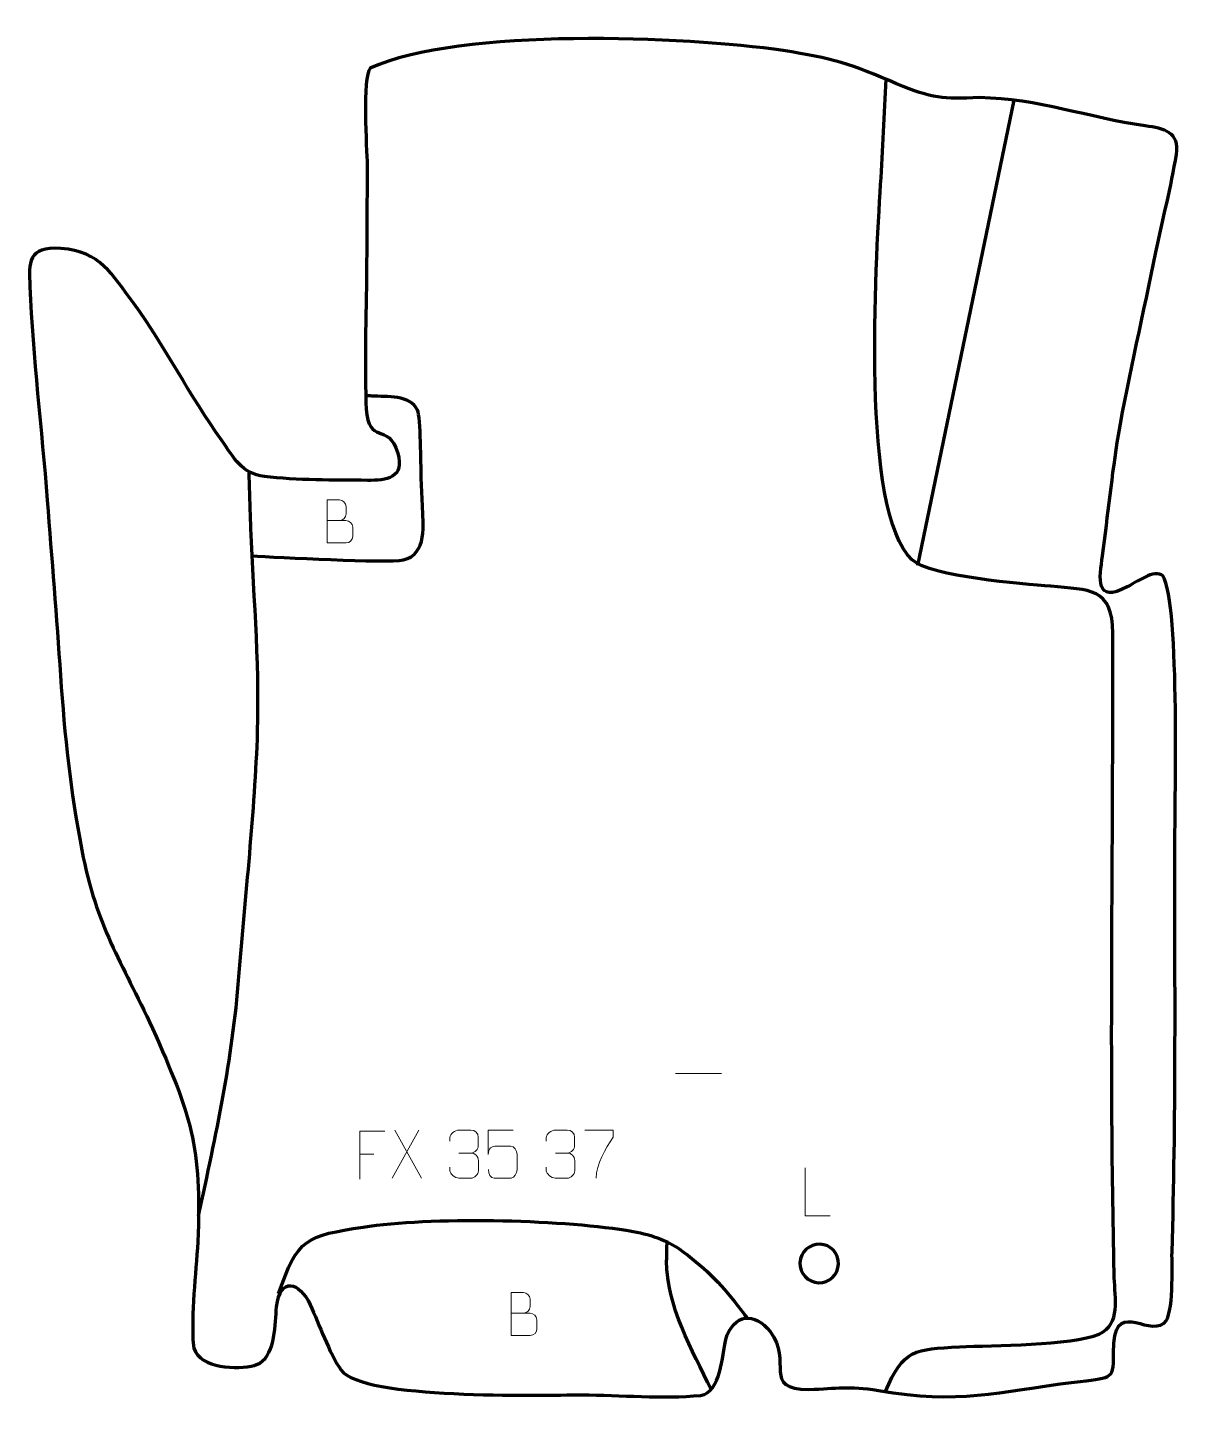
# Model space of a CAD drawing. Header units: millimetres. Extents: x 979 to 1577, y 0 to 714.
import ezdxf

# ---------------------------------------------------------------- set-up
doc = ezdxf.new("R2010")
doc.units = ezdxf.units.MM
doc.header["$MEASUREMENT"] = 0
doc.layers.add('layer 2', color=7, linetype='Continuous')
doc.layers.add('layer 3', color=7, linetype='Continuous')

msp = doc.modelspace()

# ---------------------------------------------------------------- linework, layer by layer
at = {"layer": 'layer 2', "color": 142, "lineweight": 158}
for points, knots in [([(1424.3709, 6.7286), (1433.3101, 28.7617), (1439.6221, 28.772), (1462.6765, 29.9659), (1462.6765, 29.9659), (1480.2223, 30.8747), (1520.3344, 30.535), (1535.2737, 36.6191), (1535.2737, 36.6191), (1546.5338, 41.6958), (1543.3323, 55.3623), (1543.0781, 65.7904), (1543.0781, 65.7904), (1540.3224, 178.8536), (1542.5927, 288.0698), (1542.2947, 400.3122), (1542.2947, 400.3122), (1542.2081, 423.7988), (1530.0563, 422.8051), (1510.2015, 424.5437), (1510.2015, 424.5437), (1495.5205, 425.8218), (1447.7343, 429.3831), (1438.1192, 438.3143), (1438.1192, 438.3143), (1411.2332, 463.2879), (1419.3259, 591.2893), (1421.7852, 633.037), (1421.7852, 633.037), (1422.8668, 651.2079), (1423.7018, 669.4698), (1424.6438, 687.6562)], [0, 0, 0, 0, 0.11111111, 0.11111111, 0.11111111, 0.11111111, 0.22222222, 0.22222222, 0.22222222, 0.22222222, 0.33333333, 0.33333333, 0.33333333, 0.33333333, 0.44444444, 0.44444444, 0.44444444, 0.44444444, 0.55555556, 0.55555556, 0.55555556, 0.55555556, 0.66666667, 0.66666667, 0.66666667, 0.66666667, 0.77777778, 0.77777778, 0.77777778, 0.77777778, 1, 1, 1, 1]), ([(1095.452, 440.2801), (1108.849, 439.752), (1165.3171, 436.3857), (1174.1314, 438.313), (1174.1314, 438.313), (1186.5923, 441.0378), (1184.3697, 456.98), (1183.9371, 467.0885), (1183.9371, 467.0885), (1183.7284, 471.9644), (1183.4664, 476.8201), (1183.3173, 481.7005), (1183.3173, 481.7005), (1183.1895, 487.366), (1183.1785, 512.1755), (1181.3923, 516.0041), (1181.3923, 516.0041), (1177.6577, 524.0094), (1165.5747, 522.7661), (1157.7316, 523.2556), (1157.7316, 523.2556), (1156.6792, 523.3212), (1155.6269, 523.3855), (1154.5744, 523.4489)], [0, 0, 0, 0, 0.14285714, 0.14285714, 0.14285714, 0.14285714, 0.28571429, 0.28571429, 0.28571429, 0.28571429, 0.42857143, 0.42857143, 0.42857143, 0.42857143, 0.57142857, 0.57142857, 0.57142857, 0.57142857, 0.71428571, 0.71428571, 0.71428571, 0.71428571, 1, 1, 1, 1]), ([(1067.8221, 97.8645), (1076.9779, 140.6699), (1085.3205, 178.1556), (1088.7621, 222.1338), (1088.7621, 222.1338), (1092.1104, 264.1109), (1097.0304, 307.2861), (1098.4468, 349.2541), (1098.4468, 349.2541), (1099.5165, 386.1463), (1095.9787, 424.5103), (1094.7404, 461.5988), (1094.7404, 461.5988), (1094.4909, 469.0692), (1094.2402, 476.5396), (1093.9902, 484.01)], [0, 0, 0, 0, 0.2, 0.2, 0.2, 0.2, 0.4, 0.4, 0.4, 0.4, 0.6, 0.6, 0.6, 0.6, 1, 1, 1, 1]), ([(1109.3573, 57.6541), (1119.0776, 86.4531), (1124.0968, 87.5554), (1153.2145, 92.1187), (1153.2145, 92.1187), (1187.8751, 97.5507), (1253.6224, 96.1701), (1289.783, 90.4379), (1289.783, 90.4379), (1299.5512, 88.8894), (1309.3097, 86.3591), (1317.2018, 80.7587), (1317.2018, 80.7587), (1329.4271, 72.0834), (1338.5256, 63.1042), (1347.7346, 51.2456), (1347.7346, 51.2456), (1349.361, 49.1239), (1350.9861, 47.0014), (1352.6143, 44.881)], [0, 0, 0, 0, 0.16666667, 0.16666667, 0.16666667, 0.16666667, 0.33333333, 0.33333333, 0.33333333, 0.33333333, 0.5, 0.5, 0.5, 0.5, 0.66666667, 0.66666667, 0.66666667, 0.66666667, 1, 1, 1, 1]), ([(1333.7963, 7.8895), (1324.0954, 27.9173), (1310.5408, 51.6781), (1310.7324, 74.3391), (1310.7324, 74.3391), (1310.7622, 77.8634), (1310.9107, 81.4041), (1310.9807, 84.9322)], [0, 0, 0, 0, 0.33333333, 0.33333333, 0.33333333, 0.33333333, 1, 1, 1, 1])]:
    msp.add_open_spline(points, degree=3, knots=knots, dxfattribs=at)
msp.add_open_spline([(1441.0501, 435.3608), (1441.0501, 435.3608), (1491.1723, 676.7434), (1491.1723, 676.7434)], degree=3, dxfattribs=at)
at = {"layer": 'layer 2', "color": 250, "lineweight": 9}
for points, knots in [([(1134.5325, 458.6384), (1137.7915, 458.6388), (1141.0509, 458.6388), (1144.3106, 458.6384), (1144.3106, 458.6384), (1146.0799, 458.6229), (1147.8028, 457.0679), (1147.8028, 455.2321), (1147.8028, 455.2321), (1147.8025, 454.2213), (1147.8025, 451.49), (1147.8028, 450.4789), (1147.8028, 450.4789), (1147.8187, 448.8148), (1146.4374, 447.011), (1144.358, 447.0262), (1144.358, 447.0262), (1141.098, 447.0265), (1137.8383, 447.0265), (1134.579, 447.0262), (1134.579, 447.0262), (1134.579, 454.4766), (1134.579, 461.9267), (1134.579, 469.3765), (1134.579, 469.3765), (1136.7051, 469.3765), (1138.8315, 469.3765), (1140.958, 469.3765), (1140.958, 469.3765), (1142.4635, 469.3923), (1144.3415, 467.6811), (1144.3574, 465.9234), (1144.3574, 465.9234), (1144.357, 464.0728), (1144.357, 463.9421), (1144.3574, 462.0912), (1144.3574, 462.0912), (1144.3728, 460.2406), (1142.7119, 458.6229), (1140.9115, 458.6384)], [0, 0, 0, 0, 0.09090909, 0.09090909, 0.09090909, 0.09090909, 0.18181818, 0.18181818, 0.18181818, 0.18181818, 0.27272727, 0.27272727, 0.27272727, 0.27272727, 0.36363636, 0.36363636, 0.36363636, 0.36363636, 0.45454545, 0.45454545, 0.45454545, 0.45454545, 0.54545455, 0.54545455, 0.54545455, 0.54545455, 0.63636364, 0.63636364, 0.63636364, 0.63636364, 0.72727273, 0.72727273, 0.72727273, 0.72727273, 0.81818182, 0.81818182, 0.81818182, 0.81818182, 1, 1, 1, 1]), ([(1164.4546, 141.8679), (1164.4546, 141.8679), (1151.5806, 141.8679), (1151.5806, 141.8679), (1151.5806, 141.8679), (1151.5806, 141.8679), (1151.5806, 116.9143), (1151.5806, 116.9143)], [0, 0, 0, 0, 0.33333333, 0.33333333, 0.33333333, 0.33333333, 1, 1, 1, 1]), ([(1198.2547, 136.7518), (1198.2547, 136.7518), (1198.2547, 138.609), (1198.2547, 138.609), (1198.2547, 138.609), (1198.2404, 140.3509), (1200.9049, 142.469), (1202.964, 142.4463), (1202.964, 142.4463), (1205.0281, 142.4463), (1207.0921, 142.4463), (1209.1558, 142.4463), (1209.1558, 142.4463), (1211.3503, 142.4551), (1212.9486, 140.6083), (1212.993, 138.6962), (1212.993, 138.6962), (1212.9926, 137.2611), (1212.9926, 135.826), (1212.993, 134.3905), (1212.993, 134.3905), (1212.9444, 132.737), (1211.3418, 130.507), (1209.1435, 130.517), (1209.1435, 130.517), (1211.3472, 130.5058), (1212.9552, 128.7026), (1213.0092, 126.6431), (1213.0092, 126.6431), (1213.0088, 124.8584), (1213.0088, 123.0737), (1213.0092, 121.2886), (1213.0092, 121.2886), (1213.0193, 119.2272), (1210.9644, 117.4641), (1209.1435, 117.4722), (1209.1435, 117.4722), (1207.0782, 117.4725), (1205.013, 117.4725), (1202.9474, 117.4722), (1202.9474, 117.4722), (1200.7788, 117.4837), (1198.2478, 119.8839), (1198.2292, 121.3457), (1198.2292, 121.3457), (1198.2292, 121.3457), (1198.2292, 123.2543), (1198.2292, 123.2543)], [0, 0, 0, 0, 0.07692308, 0.07692308, 0.07692308, 0.07692308, 0.15384615, 0.15384615, 0.15384615, 0.15384615, 0.23076923, 0.23076923, 0.23076923, 0.23076923, 0.30769231, 0.30769231, 0.30769231, 0.30769231, 0.38461538, 0.38461538, 0.38461538, 0.38461538, 0.46153846, 0.46153846, 0.46153846, 0.46153846, 0.53846154, 0.53846154, 0.53846154, 0.53846154, 0.61538462, 0.61538462, 0.61538462, 0.61538462, 0.69230769, 0.69230769, 0.69230769, 0.69230769, 0.76923077, 0.76923077, 0.76923077, 0.76923077, 0.84615385, 0.84615385, 0.84615385, 0.84615385, 1, 1, 1, 1]), ([(1231.0134, 142.4141), (1231.0134, 142.4141), (1218.1617, 142.4141), (1218.1617, 142.4141), (1218.1617, 142.4141), (1218.162, 138.1835), (1218.162, 133.9526), (1218.1617, 129.7214), (1218.1617, 129.7214), (1218.1614, 133.0315), (1219.7924, 134.1033), (1222.6044, 134.1638), (1222.6044, 134.1638), (1225.044, 134.1641), (1227.4835, 134.1641), (1229.9227, 134.1638), (1229.9227, 134.1638), (1231.5725, 134.1706), (1233.0474, 131.7901), (1233.0759, 129.7214), (1233.0759, 129.7214), (1233.0756, 127.1341), (1233.0756, 124.5465), (1233.0759, 121.9588), (1233.0759, 121.9588), (1233.1221, 119.9994), (1231.6227, 117.5631), (1229.9968, 117.5046), (1229.9968, 117.5046), (1228.0403, 117.5049), (1223.1453, 117.5049), (1221.1883, 117.5046), (1221.1883, 117.5046), (1219.3428, 117.4958), (1218.2357, 119.4606), (1218.2149, 122.0117)], [0, 0, 0, 0, 0.1, 0.1, 0.1, 0.1, 0.2, 0.2, 0.2, 0.2, 0.3, 0.3, 0.3, 0.3, 0.4, 0.4, 0.4, 0.4, 0.5, 0.5, 0.5, 0.5, 0.6, 0.6, 0.6, 0.6, 0.7, 0.7, 0.7, 0.7, 0.8, 0.8, 0.8, 0.8, 1, 1, 1, 1]), ([(1248.2547, 136.7518), (1248.2547, 136.7518), (1248.2547, 138.609), (1248.2547, 138.609), (1248.2547, 138.609), (1248.2404, 140.3509), (1250.9049, 142.469), (1252.964, 142.4463), (1252.964, 142.4463), (1255.0281, 142.4463), (1257.0921, 142.4463), (1259.1558, 142.4463), (1259.1558, 142.4463), (1261.3503, 142.4551), (1262.9486, 140.6083), (1262.993, 138.6962), (1262.993, 138.6962), (1262.9926, 137.2611), (1262.9926, 135.826), (1262.993, 134.3905), (1262.993, 134.3905), (1262.9444, 132.737), (1261.3418, 130.507), (1259.1435, 130.517), (1259.1435, 130.517), (1261.3472, 130.5058), (1262.9552, 128.7026), (1263.0092, 126.6431), (1263.0092, 126.6431), (1263.0088, 124.8584), (1263.0088, 123.0737), (1263.0092, 121.2886), (1263.0092, 121.2886), (1263.0193, 119.2272), (1260.9644, 117.4641), (1259.1435, 117.4722), (1259.1435, 117.4722), (1257.0782, 117.4725), (1255.013, 117.4725), (1252.9474, 117.4722), (1252.9474, 117.4722), (1250.7788, 117.4837), (1248.2478, 119.8839), (1248.2292, 121.3457), (1248.2292, 121.3457), (1248.2292, 121.3457), (1248.2292, 123.2543), (1248.2292, 123.2543)], [0, 0, 0, 0, 0.07692308, 0.07692308, 0.07692308, 0.07692308, 0.15384615, 0.15384615, 0.15384615, 0.15384615, 0.23076923, 0.23076923, 0.23076923, 0.23076923, 0.30769231, 0.30769231, 0.30769231, 0.30769231, 0.38461538, 0.38461538, 0.38461538, 0.38461538, 0.46153846, 0.46153846, 0.46153846, 0.46153846, 0.53846154, 0.53846154, 0.53846154, 0.53846154, 0.61538462, 0.61538462, 0.61538462, 0.61538462, 0.69230769, 0.69230769, 0.69230769, 0.69230769, 0.76923077, 0.76923077, 0.76923077, 0.76923077, 0.84615385, 0.84615385, 0.84615385, 0.84615385, 1, 1, 1, 1]), ([(1268.2113, 142.4386), (1268.2113, 142.4386), (1283.0274, 142.4386), (1283.0274, 142.4386), (1283.0274, 142.4386), (1283.0271, 141.189), (1283.0271, 139.9394), (1283.0274, 138.6896), (1283.0274, 138.6896), (1279.033, 132.6925), (1274.1178, 124.8589), (1274.1178, 117.4801)], [0, 0, 0, 0, 0.25, 0.25, 0.25, 0.25, 0.5, 0.5, 0.5, 0.5, 1, 1, 1, 1]), ([(1395.5567, 97.93), (1395.5567, 97.93), (1382.6076, 97.93), (1382.6076, 97.93), (1382.6076, 97.93), (1382.6076, 97.93), (1382.6076, 122.8836), (1382.6076, 122.8836)], [0, 0, 0, 0, 0.33333333, 0.33333333, 0.33333333, 0.33333333, 1, 1, 1, 1]), ([(1230.0794, 47.4355), (1233.3384, 47.4359), (1236.5978, 47.4359), (1239.8575, 47.4355), (1239.8575, 47.4355), (1241.6268, 47.42), (1243.3497, 45.865), (1243.3497, 44.0292), (1243.3497, 44.0292), (1243.3494, 43.0184), (1243.3494, 40.2871), (1243.3497, 39.276), (1243.3497, 39.276), (1243.3656, 37.6119), (1241.9843, 35.8081), (1239.9049, 35.8233), (1239.9049, 35.8233), (1236.6449, 35.8236), (1233.3852, 35.8236), (1230.1259, 35.8233), (1230.1259, 35.8233), (1230.1259, 43.2737), (1230.1259, 50.7238), (1230.1259, 58.1736), (1230.1259, 58.1736), (1232.252, 58.1736), (1234.3784, 58.1736), (1236.5049, 58.1736), (1236.5049, 58.1736), (1238.0104, 58.1894), (1239.8884, 56.4782), (1239.9043, 54.7205), (1239.9043, 54.7205), (1239.9039, 52.8699), (1239.9039, 52.7392), (1239.9043, 50.8883), (1239.9043, 50.8883), (1239.9197, 49.0377), (1238.2588, 47.42), (1236.4584, 47.4355)], [0, 0, 0, 0, 0.09090909, 0.09090909, 0.09090909, 0.09090909, 0.18181818, 0.18181818, 0.18181818, 0.18181818, 0.27272727, 0.27272727, 0.27272727, 0.27272727, 0.36363636, 0.36363636, 0.36363636, 0.36363636, 0.45454545, 0.45454545, 0.45454545, 0.45454545, 0.54545455, 0.54545455, 0.54545455, 0.54545455, 0.63636364, 0.63636364, 0.63636364, 0.63636364, 0.72727273, 0.72727273, 0.72727273, 0.72727273, 0.81818182, 0.81818182, 0.81818182, 0.81818182, 1, 1, 1, 1])]:
    msp.add_open_spline(points, degree=3, knots=knots, dxfattribs=at)
for points in [[(1315.2934, 171.7052), (1315.2934, 171.7052), (1339.2714, 171.7052), (1339.2714, 171.7052)], [(1182.035, 142.4361), (1182.035, 142.4361), (1168.2944, 117.5403), (1168.2944, 117.5403)], [(1169.749, 142.4361), (1169.749, 142.4361), (1183.4896, 117.4826), (1183.4896, 117.4826)], [(1151.5806, 129.9882), (1151.5806, 129.9882), (1158.7487, 129.9882), (1158.7487, 129.9882)], [(1202.9644, 130.5066), (1202.9644, 130.5066), (1209.1608, 130.5066), (1209.1608, 130.5066)], [(1252.9644, 130.5066), (1252.9644, 130.5066), (1259.1608, 130.5066), (1259.1608, 130.5066)]]:
    msp.add_open_spline(points, degree=3, dxfattribs=at)
at = {"layer": 'layer 2', "color": 142, "lineweight": 200}
msp.add_open_spline([(1389.5846, 63.2593), (1384.0651, 63.4511), (1379.7461, 68.081), (1379.9379, 73.6005), (1379.9379, 73.6005), (1380.1297, 79.12), (1384.7597, 83.439), (1390.2792, 83.2472), (1390.2792, 83.2472), (1395.7987, 83.0554), (1400.1177, 78.4254), (1399.9259, 72.9059), (1399.9259, 72.9059), (1399.7341, 67.3865), (1395.1041, 63.0675), (1389.5846, 63.2593)], degree=3, knots=[0, 0, 0, 0, 0.2, 0.2, 0.2, 0.2, 0.4, 0.4, 0.4, 0.4, 0.6, 0.6, 0.6, 0.6, 1, 1, 1, 1], dxfattribs=at)
at = {"layer": 'layer 3', "color": 242, "lineweight": 158}
msp.add_open_spline([(1096.7438, 20.2447), (1088.2537, 18.2009), (1068.5381, 18.6468), (1065.4258, 29.2465), (1065.4258, 29.2465), (1065.4258, 29.2465), (1065.0918, 30.6859), (1065.0918, 30.6859), (1065.0918, 30.6859), (1063.7891, 47.1349), (1066.4685, 67.519), (1067.4105, 84.4216), (1067.4105, 84.4216), (1069.6279, 134.0397), (1063.8185, 150.3141), (1043.9119, 195.1697), (1043.9119, 195.1697), (1027.5684, 230.5663), (1014.9587, 247.4635), (1007.1938, 287.6108), (1007.1938, 287.6108), (1001.2036, 319.0401), (998.3331, 346.3885), (996.1456, 378.2192), (996.1456, 378.2192), (994.0589, 408.5844), (991.5611, 438.9238), (989.3027, 469.2771), (989.3027, 469.2771), (986.3696, 505.891), (981.7431, 543.402), (980.26, 579.9979), (980.26, 579.9979), (979.7476, 592.6412), (979.0345, 600.9338), (996.2819, 599.8292), (996.2819, 599.8292), (1017.3362, 598.0551), (1022.3919, 586.7612), (1034.1848, 571.281), (1034.1848, 571.281), (1050.8842, 548.4364), (1063.2095, 523.2358), (1079.8378, 500.2311), (1079.8378, 500.2311), (1086.2479, 491.1765), (1090.0739, 482.9998), (1101.9895, 481.5031), (1101.9895, 481.5031), (1118.8968, 479.4783), (1138.2541, 479.7226), (1155.4358, 479.5191), (1155.4358, 479.5191), (1165.2847, 479.4024), (1174.9913, 480.7883), (1171.1704, 493.5962), (1171.1704, 493.5962), (1166.1854, 510.3063), (1155.9396, 497.4558), (1154.8559, 516.7041), (1154.8559, 516.7041), (1154.8559, 516.7041), (1154.6833, 519.7708), (1154.6833, 519.7708), (1154.6833, 519.7708), (1153.8754, 543.9239), (1154.9069, 569.2805), (1155.0354, 593.6077), (1155.0354, 593.6077), (1155.1227, 610.1192), (1155.2233, 626.6308), (1155.302, 643.1424), (1155.302, 643.1424), (1155.0795, 651.6602), (1152.7287, 688.4401), (1156.9229, 693.4487), (1156.9229, 693.4487), (1203.2566, 714.4603), (1320.4911, 710.0489), (1371.2627, 702.4823), (1371.2627, 702.4823), (1396.1563, 698.695), (1407.0594, 695.4604), (1430.075, 685.2904), (1430.075, 685.2904), (1448.9313, 677.6031), (1453.8034, 677.3193), (1473.1239, 678.0896), (1473.1239, 678.0896), (1503.4185, 677.6062), (1529.6765, 667.6181), (1559.0828, 663.435), (1559.0828, 663.435), (1569.0509, 662.017), (1577.1026, 660.3067), (1575.2852, 648.6002), (1575.2852, 648.6002), (1572.6253, 631.9794), (1568.09, 614.6024), (1564.6726, 597.9216), (1564.6726, 597.9216), (1558.2385, 566.5853), (1550.7836, 534.4301), (1545.2443, 503.0406), (1545.2443, 503.0406), (1541.8503, 482.554), (1539.7649, 461.136), (1536.979, 440.4205), (1536.979, 440.4205), (1535.2558, 428.6288), (1532.9775, 415.333), (1549.7569, 424.2359), (1549.7569, 424.2359), (1553.3959, 426.1667), (1564.6273, 434.0169), (1568.2488, 429.9181), (1568.2488, 429.9181), (1577.4071, 415.1933), (1574.398, 309.6825), (1574.4158, 283.9639), (1574.4158, 283.9639), (1574.5103, 215.5624), (1575.1368, 147.5389), (1573.0136, 79.1337), (1573.0136, 79.1337), (1572.88, 72.0217), (1574.2305, 46.3441), (1568.8946, 42.2769), (1568.8946, 42.2769), (1559.5921, 35.1864), (1542.3203, 56.1509), (1542.6509, 26.9339), (1542.6509, 26.9339), (1542.7494, 18.234), (1542.2148, 16.0236), (1539.593, 14.6264), (1539.593, 14.6264), (1536.7393, 13.1057), (1531.3143, 12.7823), (1522.3516, 11.691), (1522.3516, 11.691), (1481.9764, 6.5293), (1462.534, 0.0695), (1420.6119, 7.3548), (1420.6119, 7.3548), (1404.7758, 9.9834), (1399.5643, 8.2402), (1384.5073, 7.9013), (1384.5073, 7.9013), (1359.7328, 8.0092), (1376.4038, 22.2479), (1364.4933, 37.8415), (1364.4933, 37.8415), (1356.6322, 48.1334), (1345.3637, 47.4676), (1341.3994, 33.6915), (1341.3994, 33.6915), (1339.6654, 25.6054), (1338.7021, 6.2615), (1328.3361, 4.765), (1328.3361, 4.765), (1308.7239, 2.9073), (1286.7481, 4.9602), (1266.7369, 5.0262), (1266.7369, 5.0262), (1245.2181, 5.0627), (1152.8505, 2.4443), (1141.7793, 17.9476), (1141.7793, 17.9476), (1135.3789, 26.91), (1130.5266, 41.7083), (1125.7192, 51.8389), (1125.7192, 51.8389), (1120.04, 63.8065), (1110.1606, 66.4072), (1108.3195, 50.6773), (1108.3195, 50.6773), (1107.2999, 41.9656), (1107.9907, 26.8344), (1099.5431, 21.5648), (1099.5431, 21.5648), (1099.5431, 21.5648), (1096.7438, 20.2447), (1096.7438, 20.2447)], degree=3, knots=[0, 0, 0, 0, 0.0212766, 0.0212766, 0.0212766, 0.0212766, 0.04255319, 0.04255319, 0.04255319, 0.04255319, 0.06382979, 0.06382979, 0.06382979, 0.06382979, 0.08510638, 0.08510638, 0.08510638, 0.08510638, 0.10638298, 0.10638298, 0.10638298, 0.10638298, 0.12765957, 0.12765957, 0.12765957, 0.12765957, 0.14893617, 0.14893617, 0.14893617, 0.14893617, 0.17021277, 0.17021277, 0.17021277, 0.17021277, 0.19148936, 0.19148936, 0.19148936, 0.19148936, 0.21276596, 0.21276596, 0.21276596, 0.21276596, 0.23404255, 0.23404255, 0.23404255, 0.23404255, 0.25531915, 0.25531915, 0.25531915, 0.25531915, 0.27659574, 0.27659574, 0.27659574, 0.27659574, 0.29787234, 0.29787234, 0.29787234, 0.29787234, 0.31914894, 0.31914894, 0.31914894, 0.31914894, 0.34042553, 0.34042553, 0.34042553, 0.34042553, 0.36170213, 0.36170213, 0.36170213, 0.36170213, 0.38297872, 0.38297872, 0.38297872, 0.38297872, 0.40425532, 0.40425532, 0.40425532, 0.40425532, 0.42553191, 0.42553191, 0.42553191, 0.42553191, 0.44680851, 0.44680851, 0.44680851, 0.44680851, 0.46808511, 0.46808511, 0.46808511, 0.46808511, 0.4893617, 0.4893617, 0.4893617, 0.4893617, 0.5106383, 0.5106383, 0.5106383, 0.5106383, 0.53191489, 0.53191489, 0.53191489, 0.53191489, 0.55319149, 0.55319149, 0.55319149, 0.55319149, 0.57446809, 0.57446809, 0.57446809, 0.57446809, 0.59574468, 0.59574468, 0.59574468, 0.59574468, 0.61702128, 0.61702128, 0.61702128, 0.61702128, 0.63829787, 0.63829787, 0.63829787, 0.63829787, 0.65957447, 0.65957447, 0.65957447, 0.65957447, 0.68085106, 0.68085106, 0.68085106, 0.68085106, 0.70212766, 0.70212766, 0.70212766, 0.70212766, 0.72340426, 0.72340426, 0.72340426, 0.72340426, 0.74468085, 0.74468085, 0.74468085, 0.74468085, 0.76595745, 0.76595745, 0.76595745, 0.76595745, 0.78723404, 0.78723404, 0.78723404, 0.78723404, 0.80851064, 0.80851064, 0.80851064, 0.80851064, 0.82978723, 0.82978723, 0.82978723, 0.82978723, 0.85106383, 0.85106383, 0.85106383, 0.85106383, 0.87234043, 0.87234043, 0.87234043, 0.87234043, 0.89361702, 0.89361702, 0.89361702, 0.89361702, 0.91489362, 0.91489362, 0.91489362, 0.91489362, 0.93617021, 0.93617021, 0.93617021, 0.93617021, 0.95744681, 0.95744681, 0.95744681, 0.95744681, 1, 1, 1, 1], dxfattribs=at)

doc.saveas('drawing.dxf')
